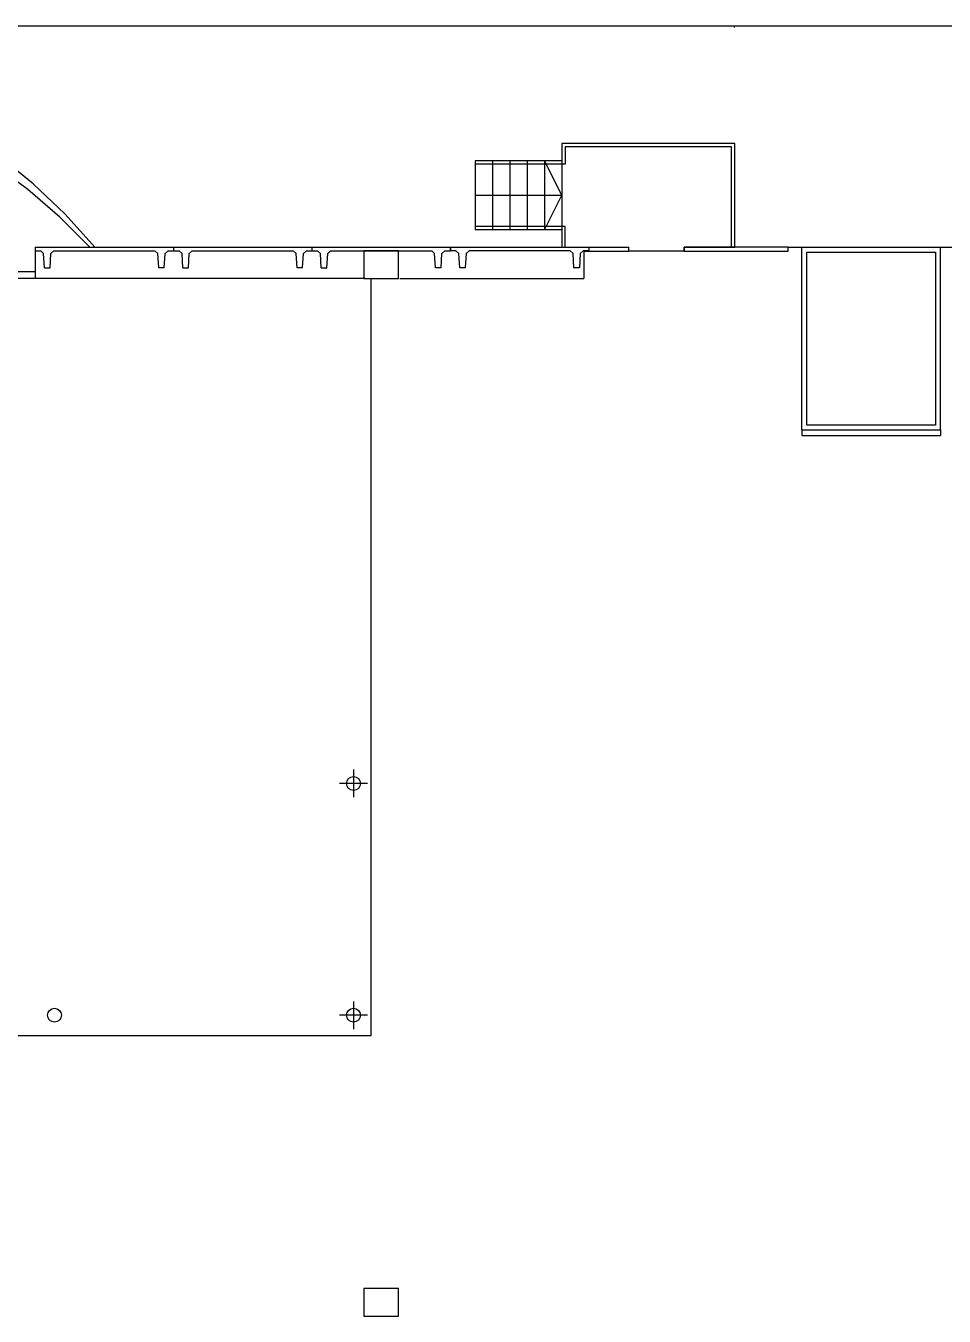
# Model space of a CAD drawing. Header units: metres. Extents: x 2 to 323, y -2 to 254.
# Drawn here: x 126.16 to 139.43, y 112.36 to 131.01 of the extents above; entities that cross this region are included whole.
import ezdxf

# ---------------------------------------------------------------- set-up
doc = ezdxf.new("R2010")
doc.units = ezdxf.units.M
for name, color, linetype in [('0-CARPINTERIAS', 7, 'Continuous'), ('0-EST CORTE', 7, 'Continuous'), ('0-EST EXISTENTE', 7, 'Continuous'), ('0-MUROS', 7, 'Continuous'), ('0-MUROS EXISTENTES', 7, 'Continuous'), ('0-PROYECCIONES', 7, 'Continuous'), ('0-VISTA-005', 7, 'Continuous'), ('00', 7, 'Continuous'), ('gris 251', 7, 'Continuous')]:
    doc.layers.add(name, color=color, linetype=linetype)

msp = doc.modelspace()

# ---------------------------------------------------------------- linework, layer by layer
at = {"layer": '0-CARPINTERIAS'}
msp.add_line((135.676, 127.755), (134.876, 127.755), dxfattribs=at)
msp.add_line((135.676, 127.755), (134.876, 127.755), dxfattribs=at)
msp.add_lwpolyline([(126.296, 127.361), (124.296, 127.361), (124.296, 127.461), (126.296, 127.461), (126.296, 127.361)], close=True, dxfattribs=at)
at = {"layer": '0-EST CORTE'}
for p, q in [((130.896, 120.261), (130.896, 119.861)), ((130.896, 120.261), (130.896, 119.861)), ((130.896, 120.261), (130.896, 119.861)), ((130.896, 120.261), (130.896, 119.861)), ((131.096, 120.061), (130.696, 120.061)), ((131.096, 120.061), (130.696, 120.061)), ((131.096, 120.061), (130.696, 120.061)), ((131.096, 120.061), (130.696, 120.061)), ((130.896, 116.911), (130.896, 116.511)), ((130.896, 116.911), (130.896, 116.511)), ((130.896, 116.911), (130.896, 116.511)), ((130.896, 116.911), (130.896, 116.511)), ((131.096, 116.711), (130.696, 116.711)), ((131.096, 116.711), (130.696, 116.711)), ((131.096, 116.711), (130.696, 116.711)), ((131.096, 116.711), (130.696, 116.711))]:
    msp.add_line(p, q, dxfattribs=at)
for points in [[(131.046, 127.361), (131.546, 127.361), (131.546, 127.761), (131.046, 127.761), (131.046, 127.361)], [(131.046, 127.361), (131.546, 127.361), (131.546, 127.761), (131.046, 127.761), (131.046, 127.361)], [(131.046, 127.361), (131.546, 127.361), (131.546, 127.761), (131.046, 127.761), (131.046, 127.361)], [(131.046, 127.361), (131.546, 127.361), (131.546, 127.761), (131.046, 127.761), (131.046, 127.361)], [(130.996, 120.061), (130.988, 120.022), (130.966, 119.99), (130.935, 119.969), (130.896, 119.961), (130.857, 119.969), (130.825, 119.99), (130.803, 120.022), (130.796, 120.061), (130.803, 120.1), (130.825, 120.131), (130.857, 120.153), (130.896, 120.161), (130.935, 120.153), (130.966, 120.131), (130.988, 120.1), (130.996, 120.061)], [(130.996, 120.061), (130.988, 120.022), (130.966, 119.99), (130.935, 119.969), (130.896, 119.961), (130.857, 119.969), (130.825, 119.99), (130.803, 120.022), (130.796, 120.061), (130.803, 120.1), (130.825, 120.131), (130.857, 120.153), (130.896, 120.161), (130.935, 120.153), (130.966, 120.131), (130.988, 120.1), (130.996, 120.061)], [(130.996, 120.061), (130.988, 120.022), (130.966, 119.99), (130.935, 119.969), (130.896, 119.961), (130.857, 119.969), (130.825, 119.99), (130.803, 120.022), (130.796, 120.061), (130.803, 120.1), (130.825, 120.131), (130.857, 120.153), (130.896, 120.161), (130.935, 120.153), (130.966, 120.131), (130.988, 120.1), (130.996, 120.061)], [(130.996, 120.061), (130.988, 120.022), (130.966, 119.99), (130.935, 119.969), (130.896, 119.961), (130.857, 119.969), (130.825, 119.99), (130.803, 120.022), (130.796, 120.061), (130.803, 120.1), (130.825, 120.131), (130.857, 120.153), (130.896, 120.161), (130.935, 120.153), (130.966, 120.131), (130.988, 120.1), (130.996, 120.061)], [(130.996, 120.061), (130.988, 120.022), (130.966, 119.99), (130.935, 119.969), (130.896, 119.961), (130.857, 119.969), (130.825, 119.99), (130.803, 120.022), (130.796, 120.061), (130.803, 120.1), (130.825, 120.131), (130.857, 120.153), (130.896, 120.161), (130.935, 120.153), (130.966, 120.131), (130.988, 120.1), (130.996, 120.061)], [(130.996, 120.061), (130.988, 120.022), (130.966, 119.99), (130.935, 119.969), (130.896, 119.961), (130.857, 119.969), (130.825, 119.99), (130.803, 120.022), (130.796, 120.061), (130.803, 120.1), (130.825, 120.131), (130.857, 120.153), (130.896, 120.161), (130.935, 120.153), (130.966, 120.131), (130.988, 120.1), (130.996, 120.061)], [(130.996, 120.061), (130.988, 120.022), (130.966, 119.99), (130.935, 119.969), (130.896, 119.961), (130.857, 119.969), (130.825, 119.99), (130.803, 120.022), (130.796, 120.061), (130.803, 120.1), (130.825, 120.131), (130.857, 120.153), (130.896, 120.161), (130.935, 120.153), (130.966, 120.131), (130.988, 120.1), (130.996, 120.061)], [(130.996, 120.061), (130.988, 120.022), (130.966, 119.99), (130.935, 119.969), (130.896, 119.961), (130.857, 119.969), (130.825, 119.99), (130.803, 120.022), (130.796, 120.061), (130.803, 120.1), (130.825, 120.131), (130.857, 120.153), (130.896, 120.161), (130.935, 120.153), (130.966, 120.131), (130.988, 120.1), (130.996, 120.061)], [(130.996, 120.061), (130.988, 120.022), (130.966, 119.99), (130.935, 119.969), (130.896, 119.961), (130.857, 119.969), (130.825, 119.99), (130.803, 120.022), (130.796, 120.061), (130.803, 120.1), (130.825, 120.131), (130.857, 120.153), (130.896, 120.161), (130.935, 120.153), (130.966, 120.131), (130.988, 120.1), (130.996, 120.061)], [(130.996, 120.061), (130.988, 120.022), (130.966, 119.99), (130.935, 119.969), (130.896, 119.961), (130.857, 119.969), (130.825, 119.99), (130.803, 120.022), (130.796, 120.061), (130.803, 120.1), (130.825, 120.131), (130.857, 120.153), (130.896, 120.161), (130.935, 120.153), (130.966, 120.131), (130.988, 120.1), (130.996, 120.061)], [(130.996, 120.061), (130.988, 120.022), (130.966, 119.99), (130.935, 119.969), (130.896, 119.961), (130.857, 119.969), (130.825, 119.99), (130.803, 120.022), (130.796, 120.061), (130.803, 120.1), (130.825, 120.131), (130.857, 120.153), (130.896, 120.161), (130.935, 120.153), (130.966, 120.131), (130.988, 120.1), (130.996, 120.061)], [(130.996, 120.061), (130.988, 120.022), (130.966, 119.99), (130.935, 119.969), (130.896, 119.961), (130.857, 119.969), (130.825, 119.99), (130.803, 120.022), (130.796, 120.061), (130.803, 120.1), (130.825, 120.131), (130.857, 120.153), (130.896, 120.161), (130.935, 120.153), (130.966, 120.131), (130.988, 120.1), (130.996, 120.061)], [(130.996, 120.061), (130.988, 120.022), (130.966, 119.99), (130.935, 119.969), (130.896, 119.961), (130.857, 119.969), (130.825, 119.99), (130.803, 120.022), (130.796, 120.061), (130.803, 120.1), (130.825, 120.131), (130.857, 120.153), (130.896, 120.161), (130.935, 120.153), (130.966, 120.131), (130.988, 120.1), (130.996, 120.061)], [(130.996, 120.061), (130.988, 120.022), (130.966, 119.99), (130.935, 119.969), (130.896, 119.961), (130.857, 119.969), (130.825, 119.99), (130.803, 120.022), (130.796, 120.061), (130.803, 120.1), (130.825, 120.131), (130.857, 120.153), (130.896, 120.161), (130.935, 120.153), (130.966, 120.131), (130.988, 120.1), (130.996, 120.061)], [(130.996, 120.061), (130.988, 120.022), (130.966, 119.99), (130.935, 119.969), (130.896, 119.961), (130.857, 119.969), (130.825, 119.99), (130.803, 120.022), (130.796, 120.061), (130.803, 120.1), (130.825, 120.131), (130.857, 120.153), (130.896, 120.161), (130.935, 120.153), (130.966, 120.131), (130.988, 120.1), (130.996, 120.061)], [(130.996, 120.061), (130.988, 120.022), (130.966, 119.99), (130.935, 119.969), (130.896, 119.961), (130.857, 119.969), (130.825, 119.99), (130.803, 120.022), (130.796, 120.061), (130.803, 120.1), (130.825, 120.131), (130.857, 120.153), (130.896, 120.161), (130.935, 120.153), (130.966, 120.131), (130.988, 120.1), (130.996, 120.061)], [(130.996, 116.711), (130.988, 116.672), (130.966, 116.64), (130.935, 116.619), (130.896, 116.611), (130.857, 116.619), (130.825, 116.64), (130.803, 116.672), (130.796, 116.711), (130.803, 116.75), (130.825, 116.781), (130.857, 116.803), (130.896, 116.811), (130.935, 116.803), (130.966, 116.781), (130.988, 116.75), (130.996, 116.711)], [(130.996, 116.711), (130.988, 116.672), (130.966, 116.64), (130.935, 116.619), (130.896, 116.611), (130.857, 116.619), (130.825, 116.64), (130.803, 116.672), (130.796, 116.711), (130.803, 116.75), (130.825, 116.781), (130.857, 116.803), (130.896, 116.811), (130.935, 116.803), (130.966, 116.781), (130.988, 116.75), (130.996, 116.711)], [(130.996, 116.711), (130.988, 116.672), (130.966, 116.64), (130.935, 116.619), (130.896, 116.611), (130.857, 116.619), (130.825, 116.64), (130.803, 116.672), (130.796, 116.711), (130.803, 116.75), (130.825, 116.781), (130.857, 116.803), (130.896, 116.811), (130.935, 116.803), (130.966, 116.781), (130.988, 116.75), (130.996, 116.711)], [(130.996, 116.711), (130.988, 116.672), (130.966, 116.64), (130.935, 116.619), (130.896, 116.611), (130.857, 116.619), (130.825, 116.64), (130.803, 116.672), (130.796, 116.711), (130.803, 116.75), (130.825, 116.781), (130.857, 116.803), (130.896, 116.811), (130.935, 116.803), (130.966, 116.781), (130.988, 116.75), (130.996, 116.711)], [(130.996, 116.711), (130.988, 116.672), (130.966, 116.64), (130.935, 116.619), (130.896, 116.611), (130.857, 116.619), (130.825, 116.64), (130.803, 116.672), (130.796, 116.711), (130.803, 116.75), (130.825, 116.781), (130.857, 116.803), (130.896, 116.811), (130.935, 116.803), (130.966, 116.781), (130.988, 116.75), (130.996, 116.711)], [(130.996, 116.711), (130.988, 116.672), (130.966, 116.64), (130.935, 116.619), (130.896, 116.611), (130.857, 116.619), (130.825, 116.64), (130.803, 116.672), (130.796, 116.711), (130.803, 116.75), (130.825, 116.781), (130.857, 116.803), (130.896, 116.811), (130.935, 116.803), (130.966, 116.781), (130.988, 116.75), (130.996, 116.711)], [(130.996, 116.711), (130.988, 116.672), (130.966, 116.64), (130.935, 116.619), (130.896, 116.611), (130.857, 116.619), (130.825, 116.64), (130.803, 116.672), (130.796, 116.711), (130.803, 116.75), (130.825, 116.781), (130.857, 116.803), (130.896, 116.811), (130.935, 116.803), (130.966, 116.781), (130.988, 116.75), (130.996, 116.711)], [(130.996, 116.711), (130.988, 116.672), (130.966, 116.64), (130.935, 116.619), (130.896, 116.611), (130.857, 116.619), (130.825, 116.64), (130.803, 116.672), (130.796, 116.711), (130.803, 116.75), (130.825, 116.781), (130.857, 116.803), (130.896, 116.811), (130.935, 116.803), (130.966, 116.781), (130.988, 116.75), (130.996, 116.711)], [(131.046, 112.361), (131.546, 112.361), (131.546, 112.761), (131.046, 112.761), (131.046, 112.361)], [(131.046, 112.361), (131.546, 112.361), (131.546, 112.761), (131.046, 112.761), (131.046, 112.361)], [(131.046, 112.361), (131.546, 112.361), (131.546, 112.761), (131.046, 112.761), (131.046, 112.361)], [(131.046, 112.361), (131.546, 112.361), (131.546, 112.761), (131.046, 112.761), (131.046, 112.361)]]:
    msp.add_lwpolyline(points, close=True, dxfattribs=at)
at = {"layer": '0-EST EXISTENTE'}
for points in [[(130.996, 120.061), (130.988, 120.022), (130.966, 119.99), (130.935, 119.969), (130.896, 119.961), (130.857, 119.969), (130.825, 119.99), (130.803, 120.022), (130.796, 120.061), (130.803, 120.1), (130.825, 120.131), (130.857, 120.153), (130.896, 120.161), (130.935, 120.153), (130.966, 120.131), (130.988, 120.1), (130.996, 120.061)], [(130.996, 120.061), (130.988, 120.022), (130.966, 119.99), (130.935, 119.969), (130.896, 119.961), (130.857, 119.969), (130.825, 119.99), (130.803, 120.022), (130.796, 120.061), (130.803, 120.1), (130.825, 120.131), (130.857, 120.153), (130.896, 120.161), (130.935, 120.153), (130.966, 120.131), (130.988, 120.1), (130.996, 120.061)], [(130.996, 120.061), (130.988, 120.022), (130.966, 119.99), (130.935, 119.969), (130.896, 119.961), (130.857, 119.969), (130.825, 119.99), (130.803, 120.022), (130.796, 120.061), (130.803, 120.1), (130.825, 120.131), (130.857, 120.153), (130.896, 120.161), (130.935, 120.153), (130.966, 120.131), (130.988, 120.1), (130.996, 120.061)], [(130.996, 120.061), (130.988, 120.022), (130.966, 119.99), (130.935, 119.969), (130.896, 119.961), (130.857, 119.969), (130.825, 119.99), (130.803, 120.022), (130.796, 120.061), (130.803, 120.1), (130.825, 120.131), (130.857, 120.153), (130.896, 120.161), (130.935, 120.153), (130.966, 120.131), (130.988, 120.1), (130.996, 120.061)], [(126.676, 116.711), (126.668, 116.672), (126.646, 116.64), (126.615, 116.619), (126.576, 116.611), (126.537, 116.619), (126.505, 116.64), (126.483, 116.672), (126.476, 116.711), (126.483, 116.75), (126.505, 116.781), (126.537, 116.803), (126.576, 116.811), (126.615, 116.803), (126.646, 116.781), (126.668, 116.75), (126.676, 116.711)], [(130.996, 116.711), (130.988, 116.672), (130.966, 116.64), (130.935, 116.619), (130.896, 116.611), (130.857, 116.619), (130.825, 116.64), (130.803, 116.672), (130.796, 116.711), (130.803, 116.75), (130.825, 116.781), (130.857, 116.803), (130.896, 116.811), (130.935, 116.803), (130.966, 116.781), (130.988, 116.75), (130.996, 116.711)], [(130.996, 116.711), (130.988, 116.672), (130.966, 116.64), (130.935, 116.619), (130.896, 116.611), (130.857, 116.619), (130.825, 116.64), (130.803, 116.672), (130.796, 116.711), (130.803, 116.75), (130.825, 116.781), (130.857, 116.803), (130.896, 116.811), (130.935, 116.803), (130.966, 116.781), (130.988, 116.75), (130.996, 116.711)]]:
    msp.add_lwpolyline(points, close=True, dxfattribs=at)
at = {"layer": '0-MUROS'}
for p, q in [((131.046, 112.461), (131.046, 112.361)), ((131.046, 112.361), (131.146, 112.361))]:
    msp.add_line(p, q, dxfattribs=at)
at = {"layer": '0-MUROS EXISTENTES'}
for p, q in [((126.296, 127.811), (126.296, 127.761)), ((126.296, 127.811), (128.296, 127.811)), ((126.296, 127.811), (126.296, 127.761)), ((126.296, 127.811), (128.296, 127.811)), ((126.296, 127.811), (126.296, 127.761)), ((126.296, 127.811), (128.296, 127.811)), ((126.296, 127.761), (126.376, 127.761)), ((126.296, 127.761), (126.296, 127.361)), ((126.296, 127.761), (126.376, 127.761)), ((126.296, 127.761), (126.296, 127.361)), ((126.296, 127.761), (126.376, 127.761)), ((126.296, 127.761), (126.296, 127.361)), ((126.376, 127.761), (126.418, 127.721)), ((126.376, 127.761), (126.418, 127.721)), ((126.376, 127.761), (126.418, 127.721)), ((126.523, 127.721), (126.566, 127.761)), ((126.523, 127.721), (126.566, 127.761)), ((126.523, 127.721), (126.566, 127.761)), ((126.566, 127.761), (128.026, 127.761)), ((126.566, 127.761), (128.026, 127.761)), ((126.566, 127.761), (128.026, 127.761)), ((128.068, 127.721), (128.026, 127.761)), ((128.068, 127.721), (128.026, 127.761)), ((128.068, 127.721), (128.026, 127.761)), ((128.216, 127.761), (128.173, 127.721)), ((128.216, 127.761), (128.173, 127.721)), ((128.216, 127.761), (128.173, 127.721)), ((128.216, 127.761), (128.296, 127.761)), ((128.216, 127.761), (128.296, 127.761)), ((128.216, 127.761), (128.296, 127.761)), ((128.296, 127.811), (128.296, 127.761)), ((128.296, 127.811), (128.296, 127.761)), ((128.296, 127.811), (130.296, 127.811)), ((128.296, 127.811), (128.296, 127.761)), ((128.296, 127.811), (128.296, 127.761)), ((128.296, 127.811), (130.296, 127.811)), ((128.296, 127.811), (128.296, 127.761)), ((128.296, 127.811), (128.296, 127.761)), ((128.296, 127.811), (130.296, 127.811)), ((128.296, 127.761), (128.376, 127.761)), ((128.296, 127.761), (128.376, 127.761)), ((128.296, 127.761), (128.376, 127.761)), ((128.376, 127.761), (128.418, 127.721)), ((128.376, 127.761), (128.418, 127.721)), ((128.376, 127.761), (128.418, 127.721)), ((128.523, 127.721), (128.566, 127.761)), ((128.523, 127.721), (128.566, 127.761)), ((128.523, 127.721), (128.566, 127.761)), ((128.566, 127.761), (130.026, 127.761)), ((128.566, 127.761), (130.026, 127.761)), ((128.566, 127.761), (130.026, 127.761)), ((130.068, 127.721), (130.026, 127.761)), ((130.068, 127.721), (130.026, 127.761)), ((130.068, 127.721), (130.026, 127.761)), ((130.216, 127.761), (130.173, 127.721)), ((130.216, 127.761), (130.173, 127.721)), ((130.216, 127.761), (130.173, 127.721)), ((130.216, 127.761), (130.296, 127.761)), ((130.216, 127.761), (130.296, 127.761)), ((130.216, 127.761), (130.296, 127.761)), ((130.296, 127.811), (130.296, 127.761)), ((130.296, 127.811), (132.296, 127.811)), ((130.296, 127.811), (130.296, 127.761)), ((130.296, 127.811), (130.296, 127.761)), ((130.296, 127.811), (132.296, 127.811)), ((130.296, 127.811), (130.296, 127.761)), ((130.296, 127.811), (130.296, 127.761)), ((130.296, 127.811), (132.296, 127.811)), ((130.296, 127.811), (130.296, 127.761)), ((130.296, 127.761), (130.376, 127.761)), ((130.296, 127.761), (130.376, 127.761)), ((130.296, 127.761), (130.376, 127.761)), ((130.376, 127.761), (130.418, 127.721)), ((130.376, 127.761), (130.418, 127.721)), ((130.376, 127.761), (130.418, 127.721)), ((130.523, 127.721), (130.566, 127.761)), ((130.523, 127.721), (130.566, 127.761)), ((130.523, 127.721), (130.566, 127.761)), ((130.566, 127.761), (132.026, 127.761)), ((130.566, 127.761), (132.026, 127.761)), ((130.566, 127.761), (132.026, 127.761)), ((132.068, 127.721), (132.026, 127.761)), ((132.068, 127.721), (132.026, 127.761)), ((132.068, 127.721), (132.026, 127.761)), ((132.216, 127.761), (132.173, 127.721)), ((132.216, 127.761), (132.173, 127.721)), ((132.216, 127.761), (132.173, 127.721)), ((132.216, 127.761), (132.296, 127.761)), ((132.216, 127.761), (132.296, 127.761)), ((132.216, 127.761), (132.296, 127.761)), ((132.296, 127.811), (132.296, 127.761)), ((132.296, 127.811), (132.296, 127.761)), ((132.296, 127.811), (132.296, 127.761)), ((134.226, 127.761), (134.226, 127.361)), ((134.226, 127.761), (134.226, 127.361)), ((134.226, 127.761), (134.226, 127.361)), ((134.226, 127.755), (134.876, 127.755)), ((134.296, 127.811), (134.296, 127.761)), ((134.296, 127.811), (134.876, 127.811)), ((134.296, 127.811), (134.296, 127.761)), ((134.296, 127.811), (134.876, 127.811)), ((134.296, 127.811), (134.296, 127.761)), ((134.296, 127.811), (134.876, 127.811)), ((134.296, 127.755), (134.876, 127.755)), ((134.296, 127.755), (134.876, 127.755)), ((134.876, 127.761), (134.876, 127.811)), ((134.876, 127.761), (134.876, 127.811)), ((134.876, 127.755), (134.876, 127.811)), ((135.676, 127.761), (135.676, 127.811)), ((135.676, 127.761), (135.676, 127.811)), ((135.676, 127.761), (135.676, 127.811)), ((135.676, 127.811), (136.406, 127.811)), ((126.431, 127.511), (126.418, 127.721)), ((126.431, 127.511), (126.418, 127.721)), ((126.431, 127.511), (126.418, 127.721)), ((126.511, 127.511), (126.523, 127.721)), ((126.511, 127.511), (126.523, 127.721)), ((126.511, 127.511), (126.523, 127.721)), ((128.081, 127.511), (128.068, 127.721)), ((128.081, 127.511), (128.068, 127.721)), ((128.081, 127.511), (128.068, 127.721)), ((128.161, 127.511), (128.173, 127.721)), ((128.161, 127.511), (128.173, 127.721)), ((128.161, 127.511), (128.173, 127.721)), ((128.431, 127.511), (128.418, 127.721)), ((128.431, 127.511), (128.418, 127.721)), ((128.431, 127.511), (128.418, 127.721)), ((128.511, 127.511), (128.523, 127.721)), ((128.511, 127.511), (128.523, 127.721)), ((128.511, 127.511), (128.523, 127.721)), ((130.081, 127.511), (130.068, 127.721)), ((130.081, 127.511), (130.068, 127.721)), ((130.081, 127.511), (130.068, 127.721)), ((130.161, 127.511), (130.173, 127.721)), ((130.161, 127.511), (130.173, 127.721)), ((130.161, 127.511), (130.173, 127.721)), ((130.431, 127.511), (130.418, 127.721)), ((130.431, 127.511), (130.418, 127.721)), ((130.431, 127.511), (130.418, 127.721)), ((130.511, 127.511), (130.523, 127.721)), ((130.511, 127.511), (130.523, 127.721)), ((130.511, 127.511), (130.523, 127.721)), ((132.081, 127.511), (132.068, 127.721)), ((132.081, 127.511), (132.068, 127.721)), ((132.081, 127.511), (132.068, 127.721)), ((132.161, 127.511), (132.173, 127.721)), ((132.161, 127.511), (132.173, 127.721)), ((132.161, 127.511), (132.173, 127.721)), ((126.431, 127.511), (126.511, 127.511)), ((126.431, 127.511), (126.511, 127.511)), ((126.431, 127.511), (126.511, 127.511)), ((128.161, 127.511), (128.081, 127.511)), ((128.161, 127.511), (128.081, 127.511)), ((128.161, 127.511), (128.081, 127.511)), ((128.431, 127.511), (128.511, 127.511)), ((128.431, 127.511), (128.511, 127.511)), ((128.431, 127.511), (128.511, 127.511)), ((130.161, 127.511), (130.081, 127.511)), ((130.161, 127.511), (130.081, 127.511)), ((130.161, 127.511), (130.081, 127.511)), ((130.431, 127.511), (130.511, 127.511)), ((130.431, 127.511), (130.511, 127.511)), ((130.431, 127.511), (130.511, 127.511)), ((132.161, 127.511), (132.081, 127.511)), ((132.161, 127.511), (132.081, 127.511)), ((132.161, 127.511), (132.081, 127.511)), ((131.066, 127.361), (126.296, 127.361)), ((131.066, 127.361), (126.296, 127.361)), ((131.066, 127.361), (126.296, 127.361)), ((131.566, 127.361), (134.226, 127.361)), ((131.566, 127.361), (134.226, 127.361)), ((131.566, 127.361), (134.226, 127.361))]:
    msp.add_line(p, q, dxfattribs=at)
for points in [[(132.431, 127.511), (132.418, 127.721), (132.376, 127.761), (132.296, 127.761), (132.296, 127.811), (134.296, 127.811), (134.296, 127.761), (134.216, 127.761), (134.173, 127.721), (134.161, 127.511), (134.081, 127.511), (134.068, 127.721), (134.026, 127.761), (132.566, 127.761), (132.523, 127.721), (132.511, 127.511), (132.431, 127.511)], [(132.431, 127.511), (132.418, 127.721), (132.376, 127.761), (132.296, 127.761), (132.296, 127.811), (134.296, 127.811), (134.296, 127.761), (134.216, 127.761), (134.173, 127.721), (134.161, 127.511), (134.081, 127.511), (134.068, 127.721), (134.026, 127.761), (132.566, 127.761), (132.523, 127.721), (132.511, 127.511), (132.431, 127.511)], [(132.431, 127.511), (132.418, 127.721), (132.376, 127.761), (132.296, 127.761), (132.296, 127.811), (134.296, 127.811), (134.296, 127.761), (134.216, 127.761), (134.173, 127.721), (134.161, 127.511), (134.081, 127.511), (134.068, 127.721), (134.026, 127.761), (132.566, 127.761), (132.523, 127.721), (132.511, 127.511), (132.431, 127.511)], [(135.676, 127.755), (137.176, 127.755), (137.176, 127.811), (135.676, 127.811), (135.676, 127.755)], [(135.676, 127.755), (137.176, 127.755), (137.176, 127.811), (135.676, 127.811), (135.676, 127.755)], [(135.676, 127.755), (137.176, 127.755), (137.176, 127.811), (135.676, 127.811), (135.676, 127.755)], [(135.676, 127.755), (137.176, 127.755), (137.176, 127.811), (135.676, 127.811), (135.676, 127.755)], [(135.676, 127.755), (137.176, 127.755), (137.176, 127.811), (135.676, 127.811), (135.676, 127.755)], [(135.676, 127.755), (137.176, 127.755), (137.176, 127.811), (135.676, 127.811), (135.676, 127.755)]]:
    msp.add_lwpolyline(points, close=True, dxfattribs=at)
at = {"layer": '0-PROYECCIONES'}
msp.add_line((116.066, 131.011), (185.056, 131.011), dxfattribs=at)
msp.add_lwpolyline([(131.146, 127.361), (131.146, 127.361), (131.146, 127.361), (131.146, 116.411), (116.216, 116.411), (116.216, 119.911)], dxfattribs=at)
at = {"layer": '0-VISTA-005'}
for p, q in [((136.406, 129.311), (133.906, 129.311)), ((133.906, 129.311), (133.906, 127.811)), ((136.356, 129.261), (133.956, 129.261)), ((133.956, 129.261), (133.956, 129.011)), ((136.356, 127.811), (136.356, 129.261)), ((136.406, 127.811), (136.406, 129.311)), ((133.906, 129.061), (132.656, 129.061)), ((132.656, 129.061), (132.656, 128.061)), ((132.906, 129.061), (132.906, 128.061)), ((133.156, 129.061), (133.156, 128.061)), ((133.406, 129.061), (133.406, 128.061)), ((133.906, 128.561), (133.656, 129.061)), ((133.656, 129.061), (133.656, 128.061)), ((133.956, 129.011), (132.656, 129.011)), ((132.656, 128.561), (133.906, 128.561)), ((133.656, 128.061), (133.906, 128.561)), ((133.956, 128.111), (132.656, 128.111)), ((133.906, 128.061), (132.656, 128.061)), ((133.956, 127.811), (133.956, 128.111)), ((137.176, 127.811), (181.296, 127.811))]:
    msp.add_line(p, q, dxfattribs=at)
for points in [[(127.159, 127.811), (126.73, 128.287), (126.267, 128.725), (125.773, 129.125), (125.249, 129.483), (124.698, 129.799), (124.124, 130.071), (123.528, 130.297), (122.912, 130.476)], [(127.085, 127.811), (126.653, 128.246), (126.191, 128.645), (125.7, 129.005), (125.184, 129.327), (124.645, 129.607), (124.085, 129.846), (123.506, 130.041), (122.912, 130.191)]]:
    msp.add_lwpolyline(points, dxfattribs=at)
at = {"layer": '00'}
for p, q in [((137.376, 125.171), (137.376, 127.811)), ((137.376, 125.171), (137.376, 127.811)), ((139.376, 125.171), (139.376, 127.811)), ((139.376, 125.171), (139.376, 127.811)), ((137.376, 125.171), (139.376, 125.171)), ((137.376, 125.171), (137.376, 125.091)), ((137.376, 125.171), (139.376, 125.171)), ((137.376, 125.171), (137.376, 125.091)), ((139.376, 125.171), (139.376, 125.091)), ((139.376, 125.171), (139.376, 125.091)), ((137.376, 125.091), (139.376, 125.091)), ((137.376, 125.091), (139.376, 125.091))]:
    msp.add_line(p, q, dxfattribs=at)
msp.add_lwpolyline([(137.446, 127.741), (139.306, 127.741), (139.306, 125.241), (137.446, 125.241), (137.446, 127.741)], close=True, dxfattribs=at)
msp.add_lwpolyline([(137.446, 127.741), (139.306, 127.741), (139.306, 125.241), (137.446, 125.241), (137.446, 127.741)], close=True, dxfattribs=at)
at = {"layer": 'gris 251'}
msp.add_line((136.403, 130.985), (136.403, 131.011), dxfattribs=at)

doc.saveas('drawing.dxf')
